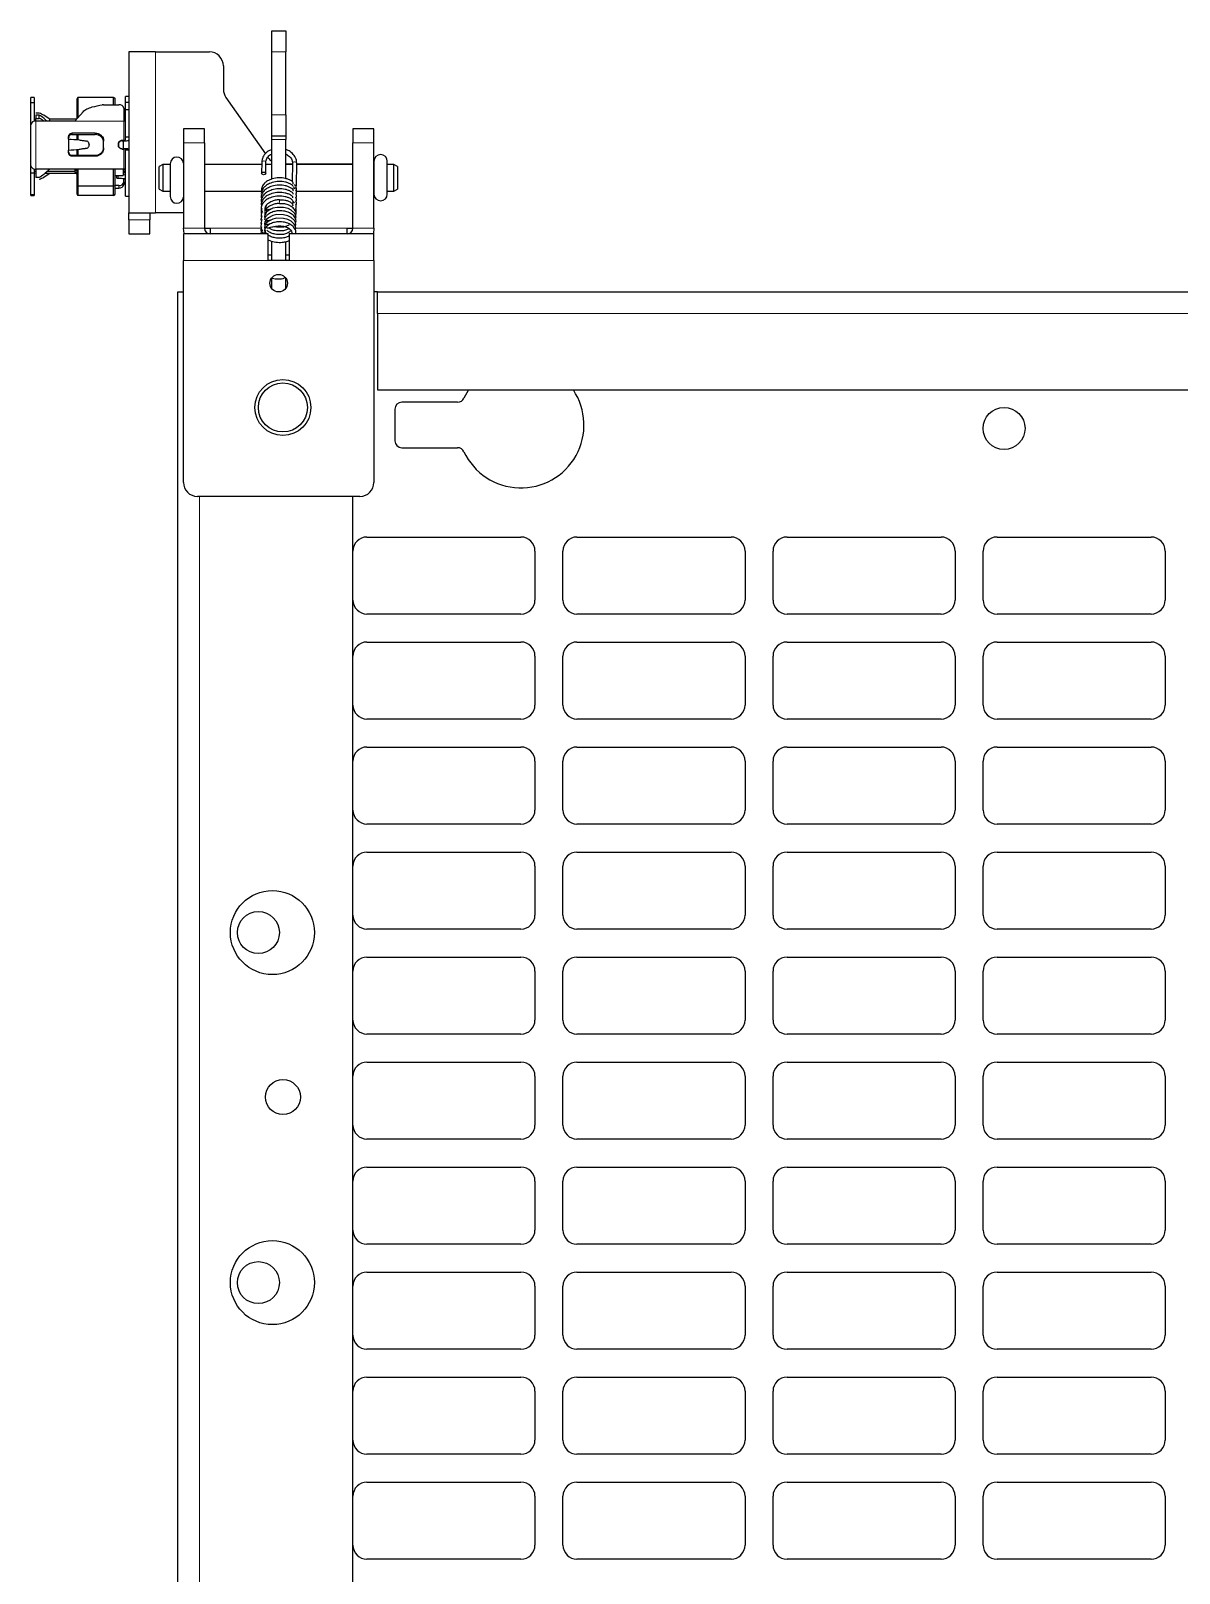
# Model space of a CAD drawing. Header units: millimetres. Extents: x -431 to 638, y -14 to 1990.
# Drawn here: x 266.8 to 430.8, y 1659.2 to 1879.5 of the extents above; entities that cross this region are included whole.
import ezdxf

# ---------------------------------------------------------------- set-up
doc = ezdxf.new("R2010")
doc.units = ezdxf.units.MM

msp = doc.modelspace()

# ---------------------------------------------------------------- linework, layer by layer
at = {"color": 7, "linetype": 'Continuous', "lineweight": 25}
for p, q in [((301.17, 1879.46), (303.17, 1879.46)), ((301.17, 1876.46), (301.17, 1879.46)), ((303.17, 1879.46), (303.17, 1876.46)), ((284.57, 1876.46), (280.77, 1876.46)), ((280.77, 1876.46), (280.77, 1853.46)), ((284.57, 1876.46), (292.27, 1876.46)), ((301.17, 1867.46), (301.17, 1876.46)), ((303.17, 1867.46), (303.17, 1876.46)), ((294.27, 1874.46), (294.27, 1871.09)), ((267.27, 1869.96), (266.77, 1869.96)), ((266.77, 1869.2), (266.77, 1869.96)), ((267.27, 1869.2), (266.77, 1869.2)), ((266.77, 1866.13), (266.77, 1869.2)), ((267.27, 1869.96), (267.27, 1869.2)), ((267.27, 1869.2), (267.27, 1866.54)), ((273.49, 1869.96), (273.37, 1869.76)), ((273.37, 1869.76), (273.49, 1869.96)), ((273.37, 1866.91), (273.37, 1869.76)), ((273.49, 1869.96), (273.49, 1867.04)), ((278.57, 1869.96), (273.49, 1869.96)), ((277.17, 1868.91), (279.32, 1868.91)), ((278.77, 1869.84), (278.57, 1869.96)), ((278.57, 1868.91), (278.57, 1869.96)), ((278.57, 1869.96), (278.77, 1869.84)), ((278.77, 1869.84), (278.77, 1868.91)), ((280.07, 1868.4), (280.07, 1866.56)), ((280.77, 1870.06), (280.27, 1870.06)), ((280.27, 1869.28), (280.27, 1870.06)), ((280.27, 1868.23), (280.27, 1869.28)), ((280.27, 1869.28), (280.77, 1869.28)), ((280.27, 1864.25), (280.27, 1868.23)), ((280.27, 1868.23), (280.77, 1868.23)), ((294.64, 1869.94), (300.28, 1861.88)), ((266.78, 1866.13), (266.77, 1866.13)), ((266.77, 1866.04), (266.77, 1866.13)), ((266.77, 1860.18), (266.77, 1866.04)), ((267.97, 1867.7), (267.47, 1867.7)), ((267.97, 1867.42), (267.47, 1867.42)), ((267.47, 1867.42), (267.47, 1866.96)), ((267.47, 1866.96), (267.97, 1866.96)), ((273.07, 1866.56), (267.47, 1866.56)), ((267.97, 1866.96), (267.97, 1867.42)), ((269.47, 1866.56), (269.47, 1866.82)), ((273.29, 1866.82), (269.47, 1866.82)), ((274.23, 1867.9), (273.07, 1866.56)), ((280.27, 1866.8), (280.12, 1866.77)), ((301.17, 1864.46), (301.17, 1867.46)), ((303.17, 1867.46), (303.17, 1864.46)), ((272.17, 1864.01), (272.17, 1864.38)), ((272.17, 1864.01), (272.17, 1862.41)), ((275.97, 1864.85), (272.67, 1864.85)), ((272.67, 1864.66), (275.97, 1864.66)), ((273.37, 1863.89), (273.37, 1864.66)), ((273.49, 1864.66), (273.49, 1863.92)), ((279.82, 1863.84), (280.07, 1863.84)), ((279.82, 1863.75), (280.07, 1863.75)), ((279.97, 1863.75), (279.97, 1862.62)), ((280.77, 1864.25), (280.27, 1864.25)), ((280.27, 1863.88), (280.27, 1864.25)), ((291.57, 1865.46), (288.57, 1865.46)), ((288.57, 1865.46), (288.57, 1863.46)), ((291.57, 1863.46), (291.57, 1865.46)), ((301.17, 1864.46), (303.17, 1864.46)), ((301.17, 1863.96), (301.17, 1864.46)), ((301.17, 1858.28), (301.17, 1863.96)), ((303.17, 1864.46), (303.17, 1863.96)), ((303.17, 1858.36), (303.17, 1863.96)), ((312.77, 1865.46), (312.77, 1863.46)), ((315.77, 1865.46), (312.77, 1865.46)), ((315.77, 1863.46), (315.77, 1865.46)), ((272.17, 1862.03), (272.17, 1862.41)), ((272.67, 1861.69), (275.97, 1861.69)), ((275.97, 1861.54), (272.67, 1861.54)), ((273.37, 1861.69), (273.37, 1862.52)), ((273.49, 1862.54), (273.49, 1861.69)), ((274.46, 1862.67), (274.52, 1862.67)), ((275.1, 1863.22), (275.1, 1863.17)), ((277.17, 1862.73), (277.17, 1863.69)), ((279.27, 1863.13), (279.27, 1863.29)), ((279.82, 1862.62), (280.07, 1862.62)), ((279.82, 1862.58), (280.07, 1862.58)), ((280.27, 1862.56), (280.27, 1862.4)), ((280.27, 1855.86), (280.27, 1862.4)), ((280.77, 1862.4), (280.27, 1862.4)), ((288.57, 1863.46), (288.57, 1851.26)), ((291.57, 1863.46), (291.57, 1851.26)), ((312.77, 1851.26), (312.77, 1863.46)), ((315.77, 1851.26), (315.77, 1863.46)), ((266.77, 1859.12), (266.77, 1860.18)), ((267.27, 1859.73), (267.27, 1859.12)), ((269.47, 1859.71), (267.47, 1859.71)), ((273.07, 1859.36), (269.08, 1859.36)), ((280.07, 1859.71), (269.47, 1859.71)), ((273.07, 1859.71), (273.07, 1859.36)), ((273.37, 1859.01), (273.07, 1859.36)), ((273.09, 1859.71), (273.37, 1859.38)), ((273.37, 1857.36), (273.37, 1859.71)), ((273.49, 1859.71), (273.49, 1857.29)), ((278.57, 1857.29), (278.57, 1859.71)), ((278.77, 1859.71), (278.77, 1857.33)), ((279.97, 1859.73), (279.97, 1858.81)), ((280.07, 1859.16), (280.07, 1859.71)), ((285.62, 1860.36), (285.12, 1860.07)), ((285.12, 1856.85), (285.12, 1860.07)), ((286.68, 1860.36), (285.62, 1860.36)), ((285.62, 1860.36), (285.62, 1856.56)), ((286.68, 1860.48), (286.68, 1855.78)), ((299.74, 1860.36), (291.57, 1860.36)), ((299.75, 1860.7), (299.73, 1859.09)), ((300.33, 1859.08), (300.35, 1860.69)), ((301.17, 1860.36), (300.34, 1860.36)), ((303.17, 1860.46), (304.14, 1860.46)), ((304.14, 1860.36), (303.17, 1860.36)), ((304.14, 1860.56), (304.11, 1857.91)), ((304.7, 1857.3), (304.74, 1860.56)), ((304.74, 1860.46), (312.77, 1860.46)), ((312.77, 1860.36), (304.74, 1860.36)), ((315.78, 1860.36), (315.77, 1860.36)), ((315.78, 1860.83), (315.78, 1856.13)), ((317.68, 1856.13), (317.68, 1860.83)), ((318.62, 1860.36), (317.68, 1860.36)), ((319.12, 1860.07), (318.62, 1860.36)), ((318.62, 1856.56), (318.62, 1860.36)), ((319.12, 1860.07), (319.12, 1856.85)), ((267.27, 1859.12), (266.77, 1859.12)), ((266.77, 1856.04), (266.77, 1859.12)), ((267.27, 1859.12), (267.27, 1856.04)), ((267.97, 1858.49), (267.47, 1858.49)), ((269.47, 1859.1), (268.8, 1859.1)), ((273.29, 1859.1), (269.47, 1859.1)), ((273.49, 1857.29), (273.37, 1857.36)), ((273.37, 1856.16), (273.37, 1857.36)), ((278.57, 1857.29), (273.49, 1857.29)), ((273.49, 1857.29), (273.49, 1855.96)), ((278.77, 1857.33), (278.57, 1857.29)), ((278.57, 1855.96), (278.57, 1857.29)), ((278.77, 1858.81), (279.97, 1858.81)), ((279.32, 1857.38), (278.77, 1857.38)), ((278.77, 1857.33), (278.77, 1856.08)), ((280.27, 1859.12), (279.97, 1859.18)), ((280.27, 1858.86), (279.97, 1858.95)), ((280.07, 1857.89), (280.07, 1858.33)), ((280.07, 1857.89), (280.07, 1857.52)), ((304.71, 1856.88), (304.66, 1857.28)), ((267.27, 1856.04), (266.77, 1856.04)), ((266.77, 1855.96), (266.77, 1856.04)), ((266.77, 1855.96), (267.27, 1855.96)), ((267.27, 1856.04), (267.27, 1855.96)), ((273.37, 1856.16), (273.49, 1855.96)), ((273.49, 1855.96), (273.37, 1856.16)), ((273.37, 1856.16), (273.37, 1856.16)), ((278.57, 1855.96), (273.49, 1855.96)), ((278.77, 1856.08), (278.57, 1855.96)), ((278.57, 1855.96), (278.77, 1856.07)), ((278.77, 1857.01), (279.32, 1857.01)), ((280.27, 1855.86), (280.77, 1855.86)), ((285.12, 1856.85), (285.62, 1856.56)), ((285.62, 1856.56), (286.68, 1856.56)), ((291.57, 1856.56), (299.73, 1856.56)), ((304.21, 1855.11), (304.45, 1854.88)), ((304.64, 1856.56), (312.77, 1856.56)), ((304.71, 1856.82), (304.71, 1856.88)), ((315.77, 1856.56), (315.78, 1856.56)), ((317.68, 1856.56), (318.62, 1856.56)), ((318.62, 1856.56), (319.12, 1856.85)), ((280.77, 1853.46), (284.57, 1853.46)), ((280.77, 1852.46), (280.77, 1853.46)), ((283.77, 1853.46), (283.77, 1852.46)), ((288.57, 1853.46), (284.57, 1853.46)), ((300.45, 1854.24), (300.35, 1854.38)), ((300.85, 1853.88), (300.73, 1853.95)), ((280.77, 1852.46), (280.77, 1850.46)), ((283.77, 1850.46), (283.77, 1852.46)), ((291.57, 1851.26), (292.37, 1851.26)), ((292.37, 1851.26), (292.37, 1850.46)), ((299.63, 1850.56), (299.62, 1850.5)), ((299.73, 1850.96), (299.63, 1850.56)), ((300.22, 1850.46), (300.23, 1850.52)), ((300.23, 1850.52), (300.28, 1850.71)), ((311.97, 1850.46), (311.97, 1851.26)), ((311.97, 1851.26), (312.77, 1851.26)), ((280.77, 1850.46), (283.77, 1850.46)), ((288.57, 1850.46), (288.57, 1846.66)), ((300.67, 1850.46), (288.57, 1850.46)), ((299.62, 1850.5), (299.62, 1850.46)), ((300.67, 1846.66), (300.67, 1850.46)), ((301.17, 1846.66), (301.17, 1849.41)), ((303.17, 1846.66), (303.17, 1849.36)), ((315.77, 1850.46), (303.67, 1850.46)), ((303.67, 1850.46), (303.67, 1846.66)), ((315.77, 1846.66), (315.77, 1850.46)), ((288.57, 1814.96), (288.57, 1846.66)), ((300.67, 1847.46), (301.17, 1847.46)), ((303.67, 1846.66), (300.67, 1846.66)), ((303.17, 1847.46), (303.67, 1847.46)), ((315.77, 1846.66), (315.77, 1814.96)), ((301.17, 1842.66), (301.17, 1844.16)), ((303.17, 1842.66), (303.17, 1844.16)), ((287.77, 1842.16), (288.57, 1842.16)), ((287.77, 159.16), (287.77, 1842.16)), ((316.27, 1842.16), (315.77, 1842.16)), ((316.27, 1839.07), (316.27, 1842.17)), ((316.27, 1842.17), (545.27, 1842.17)), ((316.27, 1839.07), (316.27, 1828.17)), ((316.27, 1828.17), (545.27, 1828.17)), ((327.72, 1826.42), (319.77, 1826.42)), ((329.29, 1828.17), (328.63, 1826.99)), ((318.77, 1825.42), (318.77, 1820.92)), ((319.77, 1819.92), (327.72, 1819.92)), ((313.77, 1812.96), (290.57, 1812.96)), ((312.77, 159.16), (312.77, 1812.96)), ((314.77, 1807.16), (336.77, 1807.16)), ((344.77, 1807.16), (366.77, 1807.16)), ((374.77, 1807.16), (396.77, 1807.16)), ((404.77, 1807.16), (426.77, 1807.16)), ((338.77, 1805.16), (338.77, 1798.16)), ((342.77, 1798.16), (342.77, 1805.16)), ((368.77, 1805.16), (368.77, 1798.16)), ((372.77, 1798.16), (372.77, 1805.16)), ((398.77, 1805.16), (398.77, 1798.16)), ((402.77, 1798.16), (402.77, 1805.16)), ((428.77, 1805.16), (428.77, 1798.16)), ((336.77, 1796.16), (314.77, 1796.16)), ((366.77, 1796.16), (344.77, 1796.16)), ((396.77, 1796.16), (374.77, 1796.16)), ((426.77, 1796.16), (404.77, 1796.16)), ((314.77, 1792.16), (336.77, 1792.16)), ((344.77, 1792.16), (366.77, 1792.16)), ((374.77, 1792.16), (396.77, 1792.16)), ((404.77, 1792.16), (426.77, 1792.16)), ((338.77, 1790.16), (338.77, 1783.16)), ((342.77, 1783.16), (342.77, 1790.16)), ((368.77, 1790.16), (368.77, 1783.16)), ((372.77, 1783.16), (372.77, 1790.16)), ((398.77, 1790.16), (398.77, 1783.16)), ((402.77, 1783.16), (402.77, 1790.16)), ((428.77, 1790.16), (428.77, 1783.16)), ((336.77, 1781.16), (314.77, 1781.16)), ((366.77, 1781.16), (344.77, 1781.16)), ((396.77, 1781.16), (374.77, 1781.16)), ((426.77, 1781.16), (404.77, 1781.16)), ((314.77, 1777.16), (336.77, 1777.16)), ((344.77, 1777.16), (366.77, 1777.16)), ((374.77, 1777.16), (396.77, 1777.16)), ((404.77, 1777.16), (426.77, 1777.16)), ((338.77, 1775.16), (338.77, 1768.16)), ((342.77, 1768.16), (342.77, 1775.16)), ((368.77, 1775.16), (368.77, 1768.16)), ((372.77, 1768.16), (372.77, 1775.16)), ((398.77, 1775.16), (398.77, 1768.16)), ((402.77, 1768.16), (402.77, 1775.16)), ((428.77, 1775.16), (428.77, 1768.16)), ((336.77, 1766.16), (314.77, 1766.16)), ((366.77, 1766.16), (344.77, 1766.16)), ((396.77, 1766.16), (374.77, 1766.16)), ((426.77, 1766.16), (404.77, 1766.16)), ((314.77, 1762.16), (336.77, 1762.16)), ((344.77, 1762.16), (366.77, 1762.16)), ((374.77, 1762.16), (396.77, 1762.16)), ((404.77, 1762.16), (426.77, 1762.16)), ((338.77, 1760.16), (338.77, 1753.16)), ((342.77, 1753.16), (342.77, 1760.16)), ((368.77, 1760.16), (368.77, 1753.16)), ((372.77, 1753.16), (372.77, 1760.16)), ((398.77, 1760.16), (398.77, 1753.16)), ((402.77, 1753.16), (402.77, 1760.16)), ((428.77, 1760.16), (428.77, 1753.16)), ((336.77, 1751.16), (314.77, 1751.16)), ((366.77, 1751.16), (344.77, 1751.16)), ((396.77, 1751.16), (374.77, 1751.16)), ((426.77, 1751.16), (404.77, 1751.16)), ((314.77, 1747.16), (336.77, 1747.16)), ((344.77, 1747.16), (366.77, 1747.16)), ((374.77, 1747.16), (396.77, 1747.16)), ((404.77, 1747.16), (426.77, 1747.16)), ((338.77, 1745.16), (338.77, 1738.16)), ((342.77, 1738.16), (342.77, 1745.16)), ((368.77, 1745.16), (368.77, 1738.16)), ((372.77, 1738.16), (372.77, 1745.16)), ((398.77, 1745.16), (398.77, 1738.16)), ((402.77, 1738.16), (402.77, 1745.16)), ((428.77, 1745.16), (428.77, 1738.16)), ((336.77, 1736.16), (314.77, 1736.16)), ((366.77, 1736.16), (344.77, 1736.16)), ((396.77, 1736.16), (374.77, 1736.16)), ((426.77, 1736.16), (404.77, 1736.16)), ((314.77, 1732.16), (336.77, 1732.16)), ((344.77, 1732.16), (366.77, 1732.16)), ((374.77, 1732.16), (396.77, 1732.16)), ((404.77, 1732.16), (426.77, 1732.16)), ((338.77, 1730.16), (338.77, 1723.16)), ((342.77, 1723.16), (342.77, 1730.16)), ((368.77, 1730.16), (368.77, 1723.16)), ((372.77, 1723.16), (372.77, 1730.16)), ((398.77, 1730.16), (398.77, 1723.16)), ((402.77, 1723.16), (402.77, 1730.16)), ((428.77, 1730.16), (428.77, 1723.16)), ((336.77, 1721.16), (314.77, 1721.16)), ((366.77, 1721.16), (344.77, 1721.16)), ((396.77, 1721.16), (374.77, 1721.16)), ((426.77, 1721.16), (404.77, 1721.16)), ((314.77, 1717.16), (336.77, 1717.16)), ((344.77, 1717.16), (366.77, 1717.16)), ((374.77, 1717.16), (396.77, 1717.16)), ((404.77, 1717.16), (426.77, 1717.16)), ((338.77, 1715.16), (338.77, 1708.16)), ((342.77, 1708.16), (342.77, 1715.16)), ((368.77, 1715.16), (368.77, 1708.16)), ((372.77, 1708.16), (372.77, 1715.16)), ((398.77, 1715.16), (398.77, 1708.16)), ((402.77, 1708.16), (402.77, 1715.16)), ((428.77, 1715.16), (428.77, 1708.16)), ((336.77, 1706.16), (314.77, 1706.16)), ((366.77, 1706.16), (344.77, 1706.16)), ((396.77, 1706.16), (374.77, 1706.16)), ((426.77, 1706.16), (404.77, 1706.16)), ((314.77, 1702.16), (336.77, 1702.16)), ((344.77, 1702.16), (366.77, 1702.16)), ((374.77, 1702.16), (396.77, 1702.16)), ((404.77, 1702.16), (426.77, 1702.16)), ((338.77, 1700.16), (338.77, 1693.16)), ((342.77, 1693.16), (342.77, 1700.16)), ((368.77, 1700.16), (368.77, 1693.16)), ((372.77, 1693.16), (372.77, 1700.16)), ((398.77, 1700.16), (398.77, 1693.16)), ((402.77, 1693.16), (402.77, 1700.16)), ((428.77, 1700.16), (428.77, 1693.16)), ((336.77, 1691.16), (314.77, 1691.16)), ((366.77, 1691.16), (344.77, 1691.16)), ((396.77, 1691.16), (374.77, 1691.16)), ((426.77, 1691.16), (404.77, 1691.16)), ((314.77, 1687.16), (336.77, 1687.16)), ((344.77, 1687.16), (366.77, 1687.16)), ((374.77, 1687.16), (396.77, 1687.16)), ((404.77, 1687.16), (426.77, 1687.16)), ((338.77, 1685.16), (338.77, 1678.16)), ((342.77, 1678.16), (342.77, 1685.16)), ((368.77, 1685.16), (368.77, 1678.16)), ((372.77, 1678.16), (372.77, 1685.16)), ((398.77, 1685.16), (398.77, 1678.16)), ((402.77, 1678.16), (402.77, 1685.16)), ((428.77, 1685.16), (428.77, 1678.16)), ((336.77, 1676.16), (314.77, 1676.16)), ((366.77, 1676.16), (344.77, 1676.16)), ((396.77, 1676.16), (374.77, 1676.16)), ((426.77, 1676.16), (404.77, 1676.16)), ((314.77, 1672.16), (336.77, 1672.16)), ((344.77, 1672.16), (366.77, 1672.16)), ((374.77, 1672.16), (396.77, 1672.16)), ((404.77, 1672.16), (426.77, 1672.16)), ((338.77, 1670.16), (338.77, 1663.16)), ((342.77, 1663.16), (342.77, 1670.16)), ((368.77, 1670.16), (368.77, 1663.16)), ((372.77, 1663.16), (372.77, 1670.16)), ((398.77, 1670.16), (398.77, 1663.16)), ((402.77, 1663.16), (402.77, 1670.16)), ((428.77, 1670.16), (428.77, 1663.16)), ((336.77, 1661.16), (314.77, 1661.16)), ((366.77, 1661.16), (344.77, 1661.16)), ((396.77, 1661.16), (374.77, 1661.16)), ((426.77, 1661.16), (404.77, 1661.16))]:
    msp.add_line(p, q, dxfattribs=at)
at = {"color": 8, "linetype": 'Continuous', "lineweight": 18}
for p, q in [((284.57, 1876.46), (284.57, 1853.46)), ((303.17, 1876.46), (301.17, 1876.46)), ((267.47, 1866.56), (267.47, 1859.71)), ((280.07, 1866.56), (273.07, 1866.56)), ((280.07, 1863.84), (280.07, 1866.56)), ((301.17, 1867.46), (303.17, 1867.46)), ((272.67, 1864.85), (272.67, 1864.66)), ((275.97, 1864.66), (275.97, 1864.85)), ((279.82, 1863.84), (279.82, 1863.75)), ((303.17, 1863.96), (301.17, 1863.96)), ((272.67, 1861.69), (272.67, 1861.54)), ((275.97, 1861.54), (275.97, 1861.69)), ((279.82, 1862.62), (279.82, 1862.58)), ((280.07, 1859.71), (280.07, 1862.58)), ((288.57, 1863.46), (291.57, 1863.46)), ((312.77, 1863.46), (315.77, 1863.46)), ((267.47, 1859.36), (267.47, 1859.1)), ((279.32, 1857.01), (279.32, 1857.38)), ((304.23, 1856.65), (304.29, 1856.62)), ((283.77, 1852.46), (280.77, 1852.46)), ((291.57, 1851.26), (288.57, 1851.26)), ((292.37, 1851.26), (299.68, 1851.26)), ((304.63, 1851.26), (311.97, 1851.26)), ((312.77, 1851.26), (315.77, 1851.26)), ((300.21, 1850.46), (300.23, 1850.52)), ((288.57, 1846.66), (300.67, 1846.66)), ((303.67, 1846.66), (315.77, 1846.66)), ((316.27, 1839.07), (545.27, 1839.07)), ((290.87, 159.16), (290.87, 1812.96))]:
    msp.add_line(p, q, dxfattribs=at)
at = {"color": 7, "linetype": 'Continuous', "lineweight": 25, "flags": 128}
for points in [[(267.47, 1866.82), (267.34, 1866.81), (267.27, 1866.79)], [(267.47, 1859.36), (267.34, 1859.37), (267.27, 1859.38)], [(267.47, 1859.1), (267.34, 1859.11), (267.27, 1859.12)], [(300.04, 1859.26), (300.15, 1859.25), (300.25, 1859.21), (300.31, 1859.15), (300.33, 1859.08), (300.3, 1859.01), (300.23, 1858.95), (300.13, 1858.92), (300.01, 1858.91), (299.9, 1858.92), (299.81, 1858.97), (299.74, 1859.03), (299.73, 1859.1), (299.75, 1859.16), (299.82, 1859.22), (299.92, 1859.25), (300.04, 1859.26)], [(304.29, 1856.96), (304.37, 1856.95), (304.48, 1856.98), (304.58, 1857.04), (304.65, 1857.13), (304.67, 1857.22), (304.65, 1857.31), (304.59, 1857.38), (304.49, 1857.43), (304.38, 1857.43), (304.38, 1857.43)], [(304.58, 1851.54), (304.64, 1851.78), (304.58, 1852.09), (304.41, 1852.38), (303.94, 1852.81), (303.49, 1853.03), (302.85, 1853.19), (301.92, 1853.21), (301.33, 1853.07), (300.7, 1852.77), (300.41, 1852.52), (300.21, 1852.2), (300.14, 1851.88), (300.18, 1851.65), (300.18, 1851.65)], [(304.59, 1852.59), (304.66, 1852.82), (304.59, 1853.13), (304.43, 1853.42), (303.96, 1853.85), (303.51, 1854.07), (302.87, 1854.23), (301.94, 1854.25), (301.35, 1854.12), (300.72, 1853.81), (300.43, 1853.57), (300.22, 1853.25), (300.16, 1852.93), (300.2, 1852.7), (300.2, 1852.7)], [(302.24, 1854.74), (302.24, 1854.79), (302.24, 1854.85)], [(288.66, 1850.46), (288.65, 1850.52), (288.57, 1851.26)], [(304.57, 1851.02), (304.64, 1851.26), (304.57, 1851.57), (304.4, 1851.86), (303.93, 1852.29), (303.47, 1852.51), (302.84, 1852.67), (301.9, 1852.69), (301.32, 1852.55), (300.69, 1852.24), (300.4, 1851.99), (300.2, 1851.67), (300.13, 1851.35), (300.18, 1851.13), (300.18, 1851.13)], [(315.77, 1851.26), (315.7, 1850.52), (315.69, 1850.46)]]:
    msp.add_lwpolyline(points, dxfattribs=at)
at = {"color": 8, "linetype": 'Continuous', "lineweight": 18, "flags": 128}
for points in [[(299.75, 1860.7), (299.75, 1860.7), (299.77, 1860.77), (299.84, 1860.83), (299.94, 1860.86), (300.06, 1860.87)], [(300.06, 1860.87), (300.17, 1860.85), (300.27, 1860.81), (300.33, 1860.75), (300.35, 1860.69)], [(304.45, 1860.74), (304.34, 1860.73), (304.24, 1860.69), (304.17, 1860.64), (304.14, 1860.57), (304.14, 1860.56)], [(304.74, 1860.56), (304.72, 1860.62), (304.66, 1860.68), (304.57, 1860.72), (304.45, 1860.74)], [(279.26, 1858.81), (279.26, 1858.76), (279.25, 1858.62), (279.24, 1858.47), (279.23, 1858.37), (279.23, 1858.37), (279.23, 1858.37)], [(304.11, 1856.91), (304.11, 1856.91), (304.12, 1856.85)], [(304.41, 1857.12), (304.29, 1857.11), (304.23, 1857.09)], [(299.63, 1850.56), (299.63, 1850.55), (299.65, 1850.46)], [(299.62, 1850.5), (299.62, 1850.49), (299.63, 1850.46)]]:
    msp.add_lwpolyline(points, dxfattribs=at)
at = {"color": 7, "linetype": 'Continuous', "lineweight": 25}
for centre, radius in [((302.17, 1843.41), 1.25), ((302.77, 1825.66), 4), ((302.77, 1825.66), 3.5), ((405.77, 1822.67), 3), ((301.27, 1750.66), 6), ((299.27, 1750.66), 3), ((302.77, 1727.16), 2.5), ((301.27, 1700.66), 6), ((299.27, 1700.66), 3)]:
    msp.add_circle(centre, radius, dxfattribs=at)
for centre, radius, start, end in [((292.27, 1874.46), 2, 0, 90), ((296.27, 1871.09), 2, 180, 214.992), ((277.17, 1867.8), 1.1, 89.9618, 100.1433), ((279.43, 1868.25), 0.665, 13.4486, 98.9562), ((267.4, 1865.94), 0.63, 82.8557, 170.3631), ((280.1, 1866.74), 0.18, 262.8557, 350.3631), ((280.12, 1864.14), 0.306, 260.9096, 299.7098), ((280.24, 1864.81), 1.07, 260.9096, 299.7098), ((280.25, 1860.35), 2.27, 76.5937, 94.3958), ((280.12, 1861.93), 0.648, 76.5937, 94.3958), ((316.73, 1860.83), 0.95, 0, 180), ((267.38, 1860.33), 0.62, 193.4486, 278.9562), ((280.1, 1859.54), 0.177, 13.4486, 98.9562), ((280.1, 1859.18), 0.18, 9.6369, 97.1443), ((287.63, 1860.48), 0.95, 3.5614, 180), ((302.32, 1862.46), 2, 214.992, 235.204), ((279.43, 1858.04), 0.665, 261.0438, 346.5514), ((279.43, 1857.67), 0.665, 261.0438, 346.5514), ((287.63, 1855.78), 0.95, 180, 356.4386), ((316.73, 1856.13), 0.95, 180, 0), ((292.37, 1851.26), 0.8, 180, 270), ((311.97, 1851.26), 0.8, 270, 0), ((319.77, 1825.42), 1, 90, 180), ((327.72, 1827.42), 1, 270, 334.8493), ((336.77, 1823.17), 9, 205.1507, 33.749), ((319.77, 1820.92), 1, 180, 270), ((327.72, 1818.92), 1, 25.1507, 90), ((290.57, 1814.96), 2, 180, 270), ((313.77, 1814.96), 2, 270, 0), ((314.77, 1805.16), 2, 90, 180), ((336.77, 1805.16), 2, 0, 90), ((344.77, 1805.16), 2, 90, 180), ((366.77, 1805.16), 2, 0, 90), ((374.77, 1805.16), 2, 90, 180), ((396.77, 1805.16), 2, 0, 90), ((404.77, 1805.16), 2, 90, 180), ((426.77, 1805.16), 2, 0, 90), ((314.77, 1798.16), 2, 180, 270), ((336.77, 1798.16), 2, 270, 0), ((344.77, 1798.16), 2, 180, 270), ((366.77, 1798.16), 2, 270, 0), ((374.77, 1798.16), 2, 180, 270), ((396.77, 1798.16), 2, 270, 0), ((404.77, 1798.16), 2, 180, 270), ((426.77, 1798.16), 2, 270, 0), ((314.77, 1790.16), 2, 90, 180), ((336.77, 1790.16), 2, 0, 90), ((344.77, 1790.16), 2, 90, 180), ((366.77, 1790.16), 2, 0, 90), ((374.77, 1790.16), 2, 90, 180), ((396.77, 1790.16), 2, 0, 90), ((404.77, 1790.16), 2, 90, 180), ((426.77, 1790.16), 2, 0, 90), ((314.77, 1783.16), 2, 180, 270), ((336.77, 1783.16), 2, 270, 0), ((344.77, 1783.16), 2, 180, 270), ((366.77, 1783.16), 2, 270, 360), ((374.77, 1783.16), 2, 180, 270), ((396.77, 1783.16), 2, 270, 360), ((404.77, 1783.16), 2, 180, 270), ((426.77, 1783.16), 2, 270, 0), ((314.77, 1775.16), 2, 90, 180), ((336.77, 1775.16), 2, 0, 90), ((344.77, 1775.16), 2, 90, 180), ((366.77, 1775.16), 2, 0, 90), ((374.77, 1775.16), 2, 90, 180), ((396.77, 1775.16), 2, 0, 90), ((404.77, 1775.16), 2, 90, 180), ((426.77, 1775.16), 2, 0, 90), ((314.77, 1768.16), 2, 180, 270), ((336.77, 1768.16), 2, 270, 0), ((344.77, 1768.16), 2, 180, 270), ((366.77, 1768.16), 2, 270, 360), ((374.77, 1768.16), 2, 180, 270), ((396.77, 1768.16), 2, 270, 360), ((404.77, 1768.16), 2, 180, 270), ((426.77, 1768.16), 2, 270, 0), ((314.77, 1760.16), 2, 90, 180), ((336.77, 1760.16), 2, 0, 90), ((344.77, 1760.16), 2, 90, 180), ((366.77, 1760.16), 2, 0, 90), ((374.77, 1760.16), 2, 90, 180), ((396.77, 1760.16), 2, 0, 90), ((404.77, 1760.16), 2, 90, 180), ((426.77, 1760.16), 2, 0, 90), ((314.77, 1753.16), 2, 180, 270), ((336.77, 1753.16), 2, 270, 0), ((344.77, 1753.16), 2, 180, 270), ((366.77, 1753.16), 2, 270, 360), ((374.77, 1753.16), 2, 180, 270), ((396.77, 1753.16), 2, 270, 360), ((404.77, 1753.16), 2, 180, 270), ((426.77, 1753.16), 2, 270, 0), ((314.77, 1745.16), 2, 90, 180), ((336.77, 1745.16), 2, 0, 90), ((344.77, 1745.16), 2, 90, 180), ((366.77, 1745.16), 2, 0, 90), ((374.77, 1745.16), 2, 90, 180), ((396.77, 1745.16), 2, 0, 90), ((404.77, 1745.16), 2, 90, 180), ((426.77, 1745.16), 2, 0, 90), ((314.77, 1738.16), 2, 180, 270), ((336.77, 1738.16), 2, 270, 0), ((344.77, 1738.16), 2, 180, 270), ((366.77, 1738.16), 2, 270, 360), ((374.77, 1738.16), 2, 180, 270), ((396.77, 1738.16), 2, 270, 360), ((404.77, 1738.16), 2, 180, 270), ((426.77, 1738.16), 2, 270, 0), ((314.77, 1730.16), 2, 90, 180), ((336.77, 1730.16), 2, 0, 90), ((344.77, 1730.16), 2, 90, 180), ((366.77, 1730.16), 2, 0, 90), ((374.77, 1730.16), 2, 90, 180), ((396.77, 1730.16), 2, 0, 90), ((404.77, 1730.16), 2, 90, 180), ((426.77, 1730.16), 2, 0, 90), ((314.77, 1723.16), 2, 180, 270), ((336.77, 1723.16), 2, 270, 0), ((344.77, 1723.16), 2, 180, 270), ((366.77, 1723.16), 2, 270, 360), ((374.77, 1723.16), 2, 180, 270), ((396.77, 1723.16), 2, 270, 360), ((404.77, 1723.16), 2, 180, 270), ((426.77, 1723.16), 2, 270, 0), ((314.77, 1715.16), 2, 90, 180), ((336.77, 1715.16), 2, 0, 90), ((344.77, 1715.16), 2, 90, 180), ((366.77, 1715.16), 2, 0, 90), ((374.77, 1715.16), 2, 90, 180), ((396.77, 1715.16), 2, 0, 90), ((404.77, 1715.16), 2, 90, 180), ((426.77, 1715.16), 2, 0, 90), ((314.77, 1708.16), 2, 180, 270), ((336.77, 1708.16), 2, 270, 0), ((344.77, 1708.16), 2, 180, 270), ((366.77, 1708.16), 2, 270, 360), ((374.77, 1708.16), 2, 180, 270), ((396.77, 1708.16), 2, 270, 360), ((404.77, 1708.16), 2, 180, 270), ((426.77, 1708.16), 2, 270, 0), ((314.77, 1700.16), 2, 90, 180), ((336.77, 1700.16), 2, 0, 90), ((344.77, 1700.16), 2, 90, 180), ((366.77, 1700.16), 2, 0, 90), ((374.77, 1700.16), 2, 90, 180), ((396.77, 1700.16), 2, 0, 90), ((404.77, 1700.16), 2, 90, 180), ((426.77, 1700.16), 2, 0, 90), ((314.77, 1693.16), 2, 180, 270), ((336.77, 1693.16), 2, 270, 0), ((344.77, 1693.16), 2, 180, 270), ((366.77, 1693.16), 2, 270, 360), ((374.77, 1693.16), 2, 180, 270), ((396.77, 1693.16), 2, 270, 360), ((404.77, 1693.16), 2, 180, 270), ((426.77, 1693.16), 2, 270, 0), ((314.77, 1685.16), 2, 90, 180), ((336.77, 1685.16), 2, 0, 90), ((344.77, 1685.16), 2, 90, 180), ((366.77, 1685.16), 2, 0, 90), ((374.77, 1685.16), 2, 90, 180), ((396.77, 1685.16), 2, 0, 90), ((404.77, 1685.16), 2, 90, 180), ((426.77, 1685.16), 2, 0, 90), ((314.77, 1678.16), 2, 180, 270), ((336.77, 1678.16), 2, 270, 0), ((344.77, 1678.16), 2, 180, 270), ((366.77, 1678.16), 2, 270, 360), ((374.77, 1678.16), 2, 180, 270), ((396.77, 1678.16), 2, 270, 360), ((404.77, 1678.16), 2, 180, 270), ((426.77, 1678.16), 2, 270, 0), ((314.77, 1670.16), 2, 90, 180), ((336.77, 1670.16), 2, 0, 90), ((344.77, 1670.16), 2, 90, 180), ((366.77, 1670.16), 2, 0, 90), ((374.77, 1670.16), 2, 90, 180), ((396.77, 1670.16), 2, 0, 90), ((404.77, 1670.16), 2, 90, 180), ((426.77, 1670.16), 2, 0, 90), ((314.77, 1663.16), 2, 180, 270), ((336.77, 1663.16), 2, 270, 0), ((344.77, 1663.16), 2, 180, 270), ((366.77, 1663.16), 2, 270, 360), ((374.77, 1663.16), 2, 180, 270), ((396.77, 1663.16), 2, 270, 360), ((404.77, 1663.16), 2, 180, 270), ((426.77, 1663.16), 2, 270, 0)]:
    msp.add_arc(centre, radius, start, end, dxfattribs=at)
at = {"color": 8, "linetype": 'Continuous', "lineweight": 18}
for centre, radius, start, end in [((295.57, 1855.24), 6.7, 355.8494, 0.6968), ((304.48, 1856.9), 0.235, 292.4775, 353.5864), ((304.48, 1856.84), 0.233, 295.0586, 353.6892)]:
    msp.add_arc(centre, radius, start, end, dxfattribs=at)
at = {"color": 7, "linetype": 'Continuous', "lineweight": 25}
for points, knots in [([(274.23, 1867.9), (274.4, 1868.05), (274.75, 1868.34), (275.73, 1868.66), (276.49, 1868.8), (276.98, 1868.89)], [0, 0, 0, 0, 0.254027, 0.526591, 1, 1, 1, 1]), ([(267.47, 1866.56), (267.47, 1866.56), (267.47, 1866.74), (267.47, 1866.85), (267.47, 1866.96)], [0, 0, 0, 0, 0.000208, 1, 1, 1, 1]), ([(269.47, 1866.82), (269.19, 1867.03), (268.69, 1867.41), (268.19, 1867.61), (267.97, 1867.7)], [0, 0, 0, 0, 0.559911, 1, 1, 1, 1]), ([(269.08, 1866.56), (268.93, 1866.7), (268.56, 1867.05), (268.19, 1867.29), (267.97, 1867.42)], [0, 0, 0, 0, 0.403562, 1, 1, 1, 1]), ([(268.63, 1866.56), (268.63, 1866.56), (268.41, 1866.74), (268.19, 1866.85), (267.97, 1866.96)], [0, 0, 0, 0, 0.000208, 1, 1, 1, 1]), ([(280.27, 1867.77), (280.27, 1867.75), (280.27, 1867.71), (280.25, 1867.66), (280.22, 1867.6), (280.14, 1867.6), (280.1, 1867.59), (280.07, 1867.59)], [0, 0, 0, 0, 0.195353, 0.37764, 0.539051, 0.782239, 1, 1, 1, 1]), ([(280.27, 1867.48), (280.27, 1867.46), (280.27, 1867.42), (280.25, 1867.36), (280.22, 1867.31), (280.15, 1867.31), (280.1, 1867.31), (280.07, 1867.31)], [0, 0, 0, 0, 0.195302, 0.377541, 0.538909, 0.761383, 1, 1, 1, 1]), ([(272.17, 1864.38), (272.18, 1864.44), (272.19, 1864.54), (272.28, 1864.68), (272.4, 1864.79), (272.54, 1864.84), (272.64, 1864.85), (272.67, 1864.85)], [0, 0, 0, 0, 0.214373, 0.428779, 0.642592, 0.856666, 1, 1, 1, 1]), ([(272.67, 1864.66), (272.62, 1864.65), (272.51, 1864.64), (272.36, 1864.56), (272.24, 1864.44), (272.18, 1864.31), (272.18, 1864.22), (272.17, 1864.19)], [0, 0, 0, 0, 0.214385, 0.428772, 0.643033, 0.856802, 1, 1, 1, 1]), ([(272.17, 1864.01), (272.67, 1863.98), (273.34, 1863.95), (274.24, 1863.79), (274.54, 1863.75), (274.7, 1863.72)], [0, 0, 0, 0, 0.587693, 0.790818, 1, 1, 1, 1]), ([(275.97, 1864.85), (276.11, 1864.84), (276.38, 1864.82), (276.74, 1864.62), (277.01, 1864.34), (277.15, 1864.01), (277.17, 1863.78), (277.17, 1863.69)], [0, 0, 0, 0, 0.213238, 0.42649, 0.63916, 0.849598, 1, 1, 1, 1]), ([(277.17, 1863.49), (277.16, 1863.62), (277.14, 1863.89), (276.94, 1864.23), (276.64, 1864.49), (276.3, 1864.64), (276.07, 1864.65), (275.97, 1864.66)], [0, 0, 0, 0, 0.212376, 0.424979, 0.633479, 0.843609, 1, 1, 1, 1]), ([(279.27, 1863.29), (279.28, 1863.36), (279.29, 1863.48), (279.39, 1863.64), (279.53, 1863.77), (279.68, 1863.83), (279.78, 1863.84), (279.82, 1863.84)], [0, 0, 0, 0, 0.214305, 0.42865, 0.642279, 0.856223, 1, 1, 1, 1]), ([(279.82, 1863.75), (279.76, 1863.74), (279.64, 1863.73), (279.47, 1863.64), (279.35, 1863.5), (279.28, 1863.35), (279.28, 1863.24), (279.27, 1863.2)], [0, 0, 0, 0, 0.2143193, 0.4286424, 0.642812, 0.856387, 1, 1, 1, 1]), ([(272.17, 1862.41), (272.67, 1862.45), (273.34, 1862.5), (274.24, 1862.65), (274.54, 1862.68), (274.7, 1862.69)], [0, 0, 0, 0, 0.587693, 0.790818, 1, 1, 1, 1]), ([(272.17, 1862.17), (272.18, 1862.12), (272.19, 1862.01), (272.28, 1861.86), (272.4, 1861.75), (272.54, 1861.69), (272.64, 1861.69), (272.67, 1861.69)], [0, 0, 0, 0, 0.214295, 0.42863, 0.64223, 0.856153, 1, 1, 1, 1]), ([(272.67, 1861.54), (272.62, 1861.54), (272.51, 1861.56), (272.36, 1861.64), (272.24, 1861.76), (272.18, 1861.9), (272.18, 1861.99), (272.17, 1862.03)], [0, 0, 0, 0, 0.2144453, 0.4288931, 0.6432387, 0.8571881, 1, 1, 1, 1]), ([(275.1, 1863.22), (275.1, 1863.27), (275.09, 1863.38), (275.01, 1863.54), (274.9, 1863.65), (274.79, 1863.71), (274.72, 1863.72), (274.7, 1863.72)], [0, 0, 0, 0, 0.225883, 0.451767, 0.67765, 0.903524, 1, 1, 1, 1]), ([(274.7, 1862.69), (274.75, 1862.7), (274.84, 1862.71), (274.97, 1862.81), (275.06, 1862.94), (275.1, 1863.07), (275.1, 1863.15), (275.1, 1863.17)], [0, 0, 0, 0, 0.225867, 0.4517344, 0.6775983, 0.9034793, 1, 1, 1, 1]), ([(275.97, 1861.69), (276.11, 1861.7), (276.38, 1861.72), (276.74, 1861.92), (277.01, 1862.22), (277.15, 1862.56), (277.17, 1862.79), (277.17, 1862.88)], [0, 0, 0, 0, 0.2128745, 0.4257668, 0.6379374, 0.8473525, 1, 1, 1, 1]), ([(277.17, 1862.73), (277.16, 1862.6), (277.14, 1862.33), (276.94, 1861.97), (276.64, 1861.71), (276.3, 1861.56), (276.07, 1861.55), (275.97, 1861.54)], [0, 0, 0, 0, 0.212833, 0.42585, 0.635542, 0.846587, 1, 1, 1, 1]), ([(279.27, 1863.17), (279.28, 1863.11), (279.29, 1862.98), (279.39, 1862.82), (279.53, 1862.69), (279.68, 1862.63), (279.78, 1862.62), (279.82, 1862.62)], [0, 0, 0, 0, 0.2142108, 0.4284707, 0.641842, 0.8556018, 1, 1, 1, 1]), ([(279.82, 1862.58), (279.76, 1862.58), (279.64, 1862.6), (279.47, 1862.69), (279.35, 1862.83), (279.28, 1862.98), (279.28, 1863.09), (279.27, 1863.13)], [0, 0, 0, 0, 0.214393, 0.428789, 0.643061, 0.856854, 1, 1, 1, 1]), ([(301.17, 1862.5), (300.95, 1862.4), (300.46, 1862.19), (299.96, 1861.6), (299.76, 1861.06), (299.75, 1860.76), (299.75, 1860.7)], [0, 0, 0, 0, 0.28163, 0.611733, 0.91388, 1, 1, 1, 1]), ([(300.35, 1860.69), (300.35, 1860.78), (300.38, 1861.06), (300.63, 1861.47), (300.95, 1861.78), (301.16, 1861.85), (301.17, 1861.86)], [0, 0, 0, 0, 0.199495, 0.615994, 0.97988, 1, 1, 1, 1]), ([(304.74, 1860.56), (304.74, 1860.69), (304.71, 1861.08), (304.42, 1861.68), (303.88, 1862.23), (303.4, 1862.42), (303.17, 1862.51)], [0, 0, 0, 0, 0.1665711, 0.4586262, 0.7531477, 1, 1, 1, 1]), ([(303.17, 1861.88), (303.36, 1861.77), (303.74, 1861.55), (304.08, 1861.07), (304.12, 1860.73), (304.14, 1860.56)], [0, 0, 0, 0, 0.334702, 0.673778, 1, 1, 1, 1]), ([(267.47, 1859.71), (267.47, 1859.44), (267.47, 1858.96), (267.47, 1858.64), (267.47, 1858.49)], [0, 0, 0, 0, 0.559866, 1, 1, 1, 1]), ([(269.47, 1859.71), (269.19, 1859.44), (268.69, 1858.96), (268.19, 1858.64), (267.97, 1858.49)], [0, 0, 0, 0, 0.559911, 1, 1, 1, 1]), ([(269.47, 1859.1), (269.19, 1858.89), (268.69, 1858.51), (268.19, 1858.31), (267.97, 1858.22)], [0, 0, 0, 0, 0.559911, 1, 1, 1, 1]), ([(279.07, 1858.42), (279.07, 1858.45), (279.07, 1858.53), (279.07, 1858.66), (279.07, 1858.76), (279.07, 1858.81), (279.07, 1858.81)], [0, 0, 0, 0, 0.239432, 0.627389, 0.999313, 1, 1, 1, 1]), ([(279.23, 1858.37), (279.21, 1858.38), (279.16, 1858.38), (279.11, 1858.39), (279.08, 1858.4), (279.08, 1858.42), (279.07, 1858.42)], [0, 0, 0, 0, 0.266331, 0.548449, 0.829136, 1, 1, 1, 1]), ([(280.27, 1858.15), (280.27, 1858.17), (280.27, 1858.21), (280.25, 1858.26), (280.22, 1858.31), (280.14, 1858.32), (279.98, 1858.34), (279.67, 1858.36), (279.4, 1858.37), (279.23, 1858.37)], [0, 0, 0, 0, 0.052051, 0.100621, 0.143629, 0.208426, 0.277664, 0.558659, 1, 1, 1, 1]), ([(304.24, 1856.65), (304.23, 1856.67), (304.23, 1856.82), (303.99, 1857), (303.6, 1857.2), (302.99, 1857.37), (302.17, 1857.45), (301.25, 1857.31), (300.56, 1857.01), (300.06, 1856.63), (299.74, 1856.13), (299.63, 1855.7), (299.74, 1855.46), (299.75, 1855.42)], [0, 0, 0, 0, 0.0185566, 0.1074546, 0.1902605, 0.2634755, 0.3987928, 0.536541, 0.6508307, 0.7429729, 0.8506982, 0.9757522, 1, 1, 1, 1]), ([(304.24, 1857.24), (304.16, 1857.34), (304.02, 1857.53), (303.6, 1857.72), (303, 1857.9), (302.18, 1857.98), (301.27, 1857.83), (300.57, 1857.53), (300.07, 1857.15), (299.75, 1856.66), (299.64, 1856.22), (299.74, 1855.98), (299.76, 1855.94)], [0, 0, 0, 0, 0.09051, 0.17484, 0.249419, 0.387171, 0.527437, 0.643845, 0.737635, 0.847318, 0.974687, 1, 1, 1, 1]), ([(304.26, 1857.57), (304.26, 1857.64), (304.26, 1857.83), (304.02, 1858.05), (303.62, 1858.24), (303.01, 1858.42), (302.19, 1858.5), (301.28, 1858.35), (300.58, 1858.06), (300.08, 1857.68), (299.76, 1857.18), (299.65, 1856.75), (299.75, 1856.51), (299.77, 1856.47)], [0, 0, 0, 0, 0.045466, 0.131796, 0.212251, 0.283421, 0.414791, 0.548597, 0.659672, 0.749107, 0.853728, 0.97526, 1, 1, 1, 1]), ([(304.21, 1855.63), (304.21, 1855.65), (304.2, 1855.79), (303.97, 1855.96), (303.58, 1856.16), (302.97, 1856.33), (302.14, 1856.41), (301.23, 1856.26), (300.54, 1855.96), (300.04, 1855.57), (299.73, 1855.08), (299.62, 1854.65), (299.72, 1854.41), (299.74, 1854.37)], [0, 0, 0, 0, 0.012323, 0.101921, 0.185336, 0.259055, 0.395479, 0.534273, 0.649375, 0.742289, 0.850854, 0.976799, 1, 1, 1, 1]), ([(304.22, 1856.15), (304.22, 1856.17), (304.21, 1856.31), (303.98, 1856.48), (303.59, 1856.68), (302.98, 1856.85), (302.16, 1856.93), (301.24, 1856.78), (300.55, 1856.49), (300.05, 1856.1), (299.73, 1855.61), (299.63, 1855.17), (299.73, 1854.94), (299.74, 1854.9)], [0, 0, 0, 0, 0.01216, 0.101705, 0.185092, 0.258803, 0.395126, 0.533858, 0.648935, 0.741771, 0.850277, 0.976194, 1, 1, 1, 1]), ([(304.25, 1854.79), (304.25, 1854.92), (304.25, 1855.18), (303.97, 1855.45), (303.56, 1855.64), (302.96, 1855.81), (302.13, 1855.89), (301.22, 1855.73), (300.52, 1855.44), (300.03, 1855.05), (299.71, 1854.55), (299.62, 1854.02), (299.78, 1853.68), (299.85, 1853.55)], [0, 0, 0, 0, 0.081182, 0.159516, 0.232425, 0.296844, 0.416137, 0.537465, 0.638059, 0.719312, 0.814225, 0.924295, 1, 1, 1, 1]), ([(302.27, 1855.31), (302.16, 1855.31), (301.86, 1855.31), (301.33, 1855.17), (300.81, 1854.93), (300.43, 1854.62), (300.22, 1854.3), (300.16, 1853.95), (300.19, 1853.81), (300.21, 1853.74)], [0, 0, 0, 0, 0.089768, 0.267835, 0.481373, 0.603484, 0.733355, 0.865947, 1, 1, 1, 1]), ([(304.22, 1854.44), (304.21, 1854.51), (304.21, 1854.7), (303.96, 1854.92), (303.55, 1855.12), (302.99, 1855.29), (302.54, 1855.28), (302.26, 1855.28)], [0, 0, 0, 0, 0.122583, 0.339442, 0.54123, 0.719481, 1, 1, 1, 1]), ([(304.63, 1854.6), (304.64, 1854.61), (304.75, 1854.79), (304.69, 1854.99), (304.64, 1855.18)], [0, 0, 0, 0, 0.056483, 1, 1, 1, 1]), ([(304.64, 1855.12), (304.64, 1855.13), (304.75, 1855.31), (304.7, 1855.51), (304.64, 1855.7)], [0, 0, 0, 0, 0.053483, 1, 1, 1, 1]), ([(304.65, 1856.16), (304.66, 1856.17), (304.77, 1856.35), (304.71, 1856.55), (304.66, 1856.75)], [0, 0, 0, 0, 0.047565, 1, 1, 1, 1]), ([(304.65, 1855.64), (304.65, 1855.65), (304.76, 1855.83), (304.7, 1856.03), (304.65, 1856.22)], [0, 0, 0, 0, 0.05051, 1, 1, 1, 1]), ([(304.69, 1856.67), (304.69, 1856.67), (304.69, 1856.69), (304.7, 1856.7), (304.7, 1856.74), (304.71, 1856.78), (304.71, 1856.82)], [0, 0, 0, 0, 0.069657, 0.179065, 0.357219, 1, 1, 1, 1]), ([(299.75, 1853.03), (299.71, 1852.91), (299.65, 1852.68), (299.63, 1852.43), (299.69, 1852.32), (299.69, 1852.31)], [0, 0, 0, 0, 0.488531, 0.959944, 1, 1, 1, 1]), ([(299.76, 1854.07), (299.73, 1853.96), (299.66, 1853.73), (299.64, 1853.49), (299.7, 1853.37), (299.71, 1853.35)], [0, 0, 0, 0, 0.48109, 0.954437, 1, 1, 1, 1]), ([(299.75, 1853.55), (299.72, 1853.43), (299.66, 1853.2), (299.64, 1852.96), (299.69, 1852.84), (299.7, 1852.83)], [0, 0, 0, 0, 0.484821, 0.957201, 1, 1, 1, 1]), ([(304.58, 1852.06), (304.61, 1852.14), (304.68, 1852.32), (304.6, 1852.61), (304.41, 1852.97), (304.03, 1853.31), (303.48, 1853.58), (302.8, 1853.75), (302.04, 1853.78), (301.29, 1853.6), (300.77, 1853.36), (300.4, 1853.05), (300.18, 1852.72), (300.16, 1852.51), (300.15, 1852.4)], [0, 0, 0, 0, 0.054496, 0.124427, 0.194571, 0.309343, 0.391982, 0.491793, 0.626095, 0.711822, 0.814784, 0.873623, 0.93617, 1, 1, 1, 1]), ([(302.28, 1854.77), (302.17, 1854.78), (301.86, 1854.8), (301.32, 1854.64), (300.79, 1854.41), (300.42, 1854.09), (300.21, 1853.78), (300.15, 1853.43), (300.19, 1853.29), (300.21, 1853.22)], [0, 0, 0, 0, 0.09772, 0.274416, 0.486418, 0.607625, 0.736513, 0.868082, 1, 1, 1, 1]), ([(300.47, 1853.69), (300.42, 1853.75), (300.25, 1853.94), (300.23, 1854.24), (300.38, 1854.44), (300.43, 1854.51)], [0, 0, 0, 0, 0.243385, 0.737072, 1, 1, 1, 1]), ([(300.32, 1853.89), (300.52, 1853.91), (300.83, 1853.95), (301.1, 1854.03), (301.24, 1854.07), (301.24, 1854.07)], [0, 0, 0, 0, 0.60841, 0.994755, 1, 1, 1, 1]), ([(304.6, 1853.11), (304.63, 1853.19), (304.7, 1853.36), (304.61, 1853.65), (304.42, 1854.01), (304.05, 1854.35), (303.5, 1854.62), (302.92, 1854.78), (302.48, 1854.77), (302.28, 1854.77)], [0, 0, 0, 0, 0.091652, 0.212796, 0.334357, 0.533368, 0.676495, 0.849386, 1, 1, 1, 1]), ([(304.62, 1853.56), (304.63, 1853.57), (304.73, 1853.75), (304.68, 1853.94), (304.62, 1854.13)], [0, 0, 0, 0, 0.056112, 1, 1, 1, 1]), ([(304.63, 1854.07), (304.63, 1854.09), (304.74, 1854.26), (304.68, 1854.47), (304.63, 1854.65)], [0, 0, 0, 0, 0.05951, 1, 1, 1, 1]), ([(299.73, 1851.46), (299.69, 1851.34), (299.63, 1851.11), (299.61, 1850.86), (299.67, 1850.74), (299.67, 1850.73)], [0, 0, 0, 0, 0.49851, 0.966043, 1, 1, 1, 1]), ([(299.74, 1852.5), (299.71, 1852.39), (299.64, 1852.16), (299.62, 1851.91), (299.68, 1851.79), (299.68, 1851.78)], [0, 0, 0, 0, 0.492222, 0.962666, 1, 1, 1, 1]), ([(299.73, 1851.98), (299.7, 1851.86), (299.62, 1851.63), (299.64, 1851.24), (299.79, 1850.99), (299.87, 1850.85)], [0, 0, 0, 0, 0.312942, 0.609211, 1, 1, 1, 1]), ([(299.73, 1850.96), (299.72, 1850.93), (299.7, 1850.88), (299.73, 1850.79), (299.79, 1850.7), (299.89, 1850.62), (299.96, 1850.6), (300, 1850.59)], [0, 0, 0, 0, 0.173265, 0.379948, 0.586632, 0.793316, 1, 1, 1, 1]), ([(304.55, 1850.46), (304.59, 1850.55), (304.66, 1850.75), (304.57, 1851.05), (304.38, 1851.41), (303.99, 1851.75), (303.44, 1852.01), (302.76, 1852.18), (302, 1852.21), (301.26, 1852.03), (300.74, 1851.79), (300.37, 1851.47), (300.16, 1851.16), (300.11, 1850.89), (300.13, 1850.8), (300.13, 1850.79)], [0, 0, 0, 0, 0.06326, 0.131732, 0.200371, 0.312593, 0.393538, 0.49128, 0.62266, 0.70652, 0.807385, 0.864987, 0.92619, 0.988621, 1, 1, 1, 1]), ([(300.46, 1850.46), (300.36, 1850.58), (300.24, 1850.71), (300.26, 1850.84), (300.26, 1850.85)], [0, 0, 0, 0, 0.9285581, 1, 1, 1, 1]), ([(300.27, 1851.79), (300.46, 1851.81), (300.77, 1851.85), (301.08, 1851.94), (301.19, 1851.97)], [0, 0, 0, 0, 0.622778, 1, 1, 1, 1]), ([(300.28, 1852.31), (300.47, 1852.34), (300.78, 1852.38), (301.09, 1852.46), (301.2, 1852.49)], [0, 0, 0, 0, 0.620553, 1, 1, 1, 1]), ([(303.93, 1850.95), (303.89, 1850.89), (303.8, 1850.77), (303.49, 1850.57), (302.99, 1850.4), (302.35, 1850.33), (301.68, 1850.39), (301.15, 1850.55), (300.74, 1850.74), (300.57, 1850.9), (300.47, 1850.99)], [0, 0, 0, 0, 0.095877, 0.202664, 0.342228, 0.499358, 0.641168, 0.779355, 0.877592, 1, 1, 1, 1]), ([(300.48, 1851.3), (300.6, 1851.31), (300.84, 1851.35), (301.15, 1851.44), (301.52, 1851.53), (301.89, 1851.59), (302.28, 1851.61), (302.66, 1851.58), (303.11, 1851.5), (303.54, 1851.33), (303.87, 1851.08), (304.04, 1850.82), (304.06, 1850.59), (303.96, 1850.47), (303.95, 1850.46)], [0, 0, 0, 0, 0.085549, 0.170167, 0.242071, 0.307318, 0.375707, 0.446194, 0.517122, 0.636296, 0.729377, 0.842931, 0.980728, 1, 1, 1, 1]), ([(303.66, 1851.22), (303.61, 1851.18), (303.45, 1851.07), (302.99, 1850.92), (302.35, 1850.85), (301.68, 1850.91), (301.16, 1851.07), (300.84, 1851.22), (300.73, 1851.31), (300.7, 1851.33)], [0, 0, 0, 0, 0.076445, 0.257964, 0.462363, 0.646872, 0.826607, 0.954347, 1, 1, 1, 1]), ([(303.67, 1851.74), (303.62, 1851.71), (303.45, 1851.59), (302.99, 1851.44), (302.36, 1851.38), (301.81, 1851.41), (301.55, 1851.5), (301.49, 1851.52)], [0, 0, 0, 0, 0.108984, 0.363527, 0.650205, 0.909037, 1, 1, 1, 1]), ([(303.67, 1850.19), (303.62, 1850.15), (303.45, 1850.03), (302.99, 1849.88), (302.35, 1849.8), (301.68, 1849.87), (301.15, 1850.02), (300.79, 1850.19), (300.65, 1850.31), (300.59, 1850.36)], [0, 0, 0, 0, 0.0819384, 0.2532688, 0.4461294, 0.6201505, 0.7897813, 0.910405, 1, 1, 1, 1]), ([(300.67, 1849.61), (300.82, 1849.54), (301.21, 1849.36), (301.99, 1849.22), (302.8, 1849.25), (303.37, 1849.37), (303.6, 1849.49), (303.67, 1849.53)], [0, 0, 0, 0, 0.15924, 0.439828, 0.711064, 0.913842, 1, 1, 1, 1]), ([(301.17, 1844.19), (301.2, 1844.17), (301.49, 1844.03), (302.14, 1844.01), (302.82, 1844.05), (303.12, 1844.22), (303.17, 1844.25)], [0, 0, 0, 0, 0.043311, 0.472271, 0.903851, 1, 1, 1, 1])]:
    msp.add_open_spline(points, degree=3, knots=knots, dxfattribs=at)
at = {"color": 8, "linetype": 'Continuous', "lineweight": 18}
msp.add_open_spline([(274.45, 1862.67), (274.47, 1862.67), (274.51, 1862.67), (274.58, 1862.68), (274.64, 1862.68), (274.68, 1862.69), (274.7, 1862.69)], degree=3, knots=[0, 0, 0, 0, 0.246022, 0.497638, 0.810556, 1, 1, 1, 1], dxfattribs=at)
at = {"color": 7, "linetype": 'Continuous', "lineweight": 25}
msp.add_open_spline([(300, 1850.59), (300.04, 1850.59), (300.11, 1850.59), (300.21, 1850.63), (300.28, 1850.69), (300.3, 1850.79), (300.28, 1850.88), (300.22, 1850.98), (300.15, 1851.02), (300.12, 1851.04)], degree=3, dxfattribs=at)

doc.saveas('drawing.dxf')
